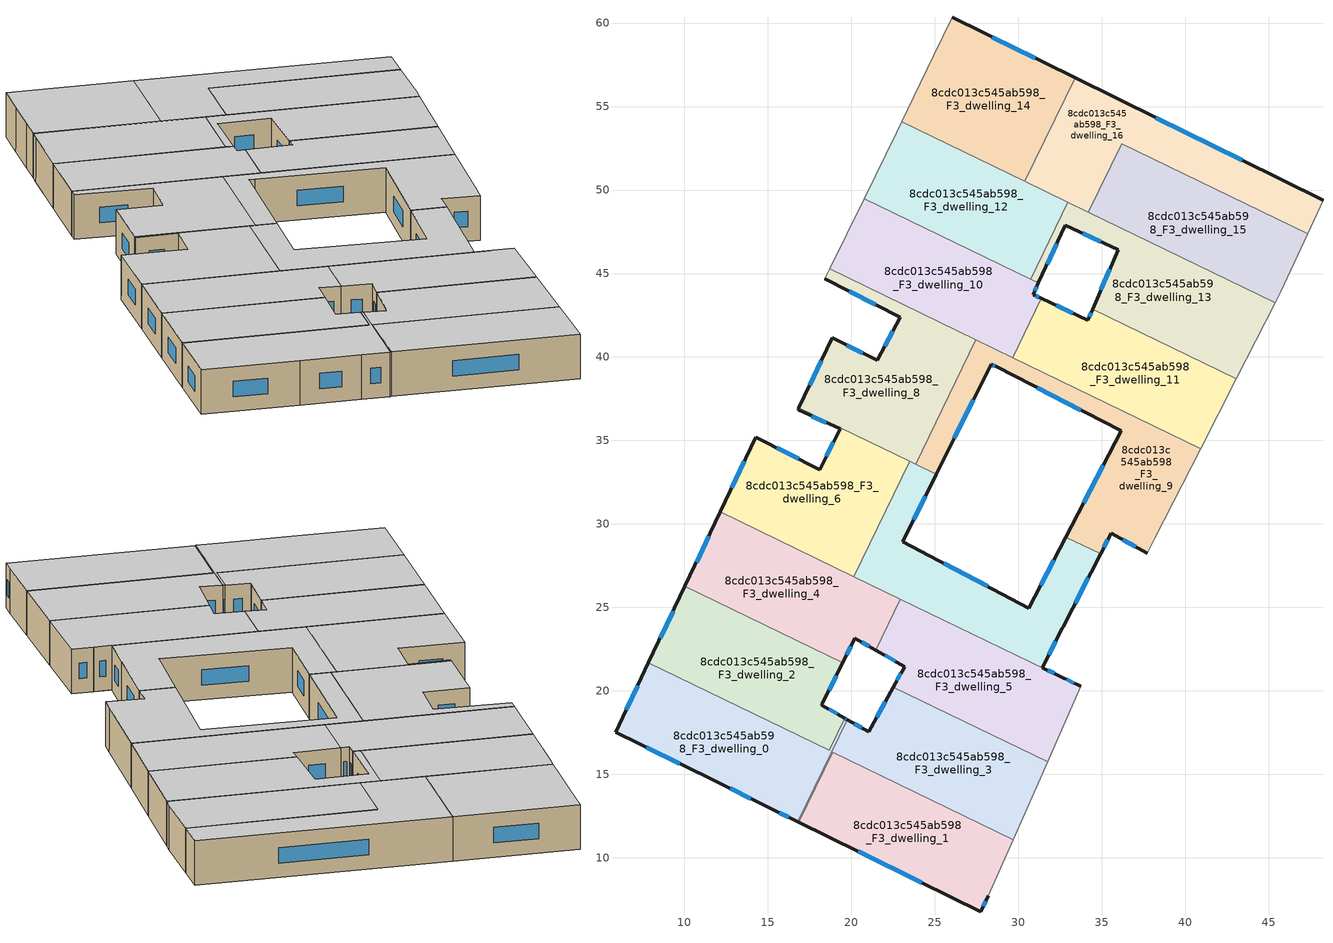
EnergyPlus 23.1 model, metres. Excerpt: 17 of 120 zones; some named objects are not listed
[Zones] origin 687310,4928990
8cdc013c545ab598_F3_dwelling_0
 floor to 8cdc013c545ab598_F2_dwelling_0 (EU_floor_Construction): 19.62,18.37 19.77,18.28 16.81,12.17 15.16,12.97 11.59,14.73 5.89,17.52 7.87,21.68 18.69,16.44 z9
 wall outside (EU_wall_Construction): 7.87,21.68 5.89,17.52 11.59,14.73 15.16,12.97 16.81,12.17 / 19.77,18.28 19.62,18.37 z9:12
 wall to 8cdc013c545ab598_F3_dwelling_2 (EU_wall_Construction): 19.62,18.37 18.69,16.44 7.87,21.68 z9:12
 wall to 8cdc013c545ab598_F3_dwelling_3 (EU_wall_Construction): 16.81,12.17 19.77,18.28 z9:12
 window (EU_Window_Construction): 7.75,16.62 9.74,15.64 / 7.23,20.33 6.54,18.87 / 19.72,18.31 19.67,18.34 / 15.7,12.71 16.27,12.43 / 12.75,14.16 14,13.55 z9.98:11.02
 ceiling to 8cdc013c545ab598_F4_dwelling_0 (EU_floor_Construction): 16.81,12.17 19.77,18.28 19.62,18.37 18.69,16.44 7.87,21.68 5.89,17.52 11.59,14.73 15.16,12.97 z12
8cdc013c545ab598_F3_dwelling_1
 floor to 8cdc013c545ab598_F2_dwelling_1 (EU_floor_Construction): 29.71,11.1 28.22,7.72 27.77,6.79 16.88,12.13 18.91,16.33 z9
 wall outside (EU_wall_Construction): 16.88,12.13 27.77,6.79 28.22,7.72 z9:12
 wall to 8cdc013c545ab598_F3_dwelling_3 (EU_wall_Construction): 29.71,11.1 18.91,16.33 16.88,12.13 z9:12
 wall adiabatic (EU_wall_Construction): 28.22,7.72 29.71,11.1 z9:12
 window (EU_Window_Construction): 27.92,7.1 28.08,7.42 / 20.42,10.4 24.23,8.53 z9.98:11.02
 ceiling to 8cdc013c545ab598_F4_dwelling_1 (EU_floor_Construction): 28.22,7.72 29.71,11.1 18.91,16.33 16.88,12.13 27.77,6.79 z12
8cdc013c545ab598_F3_dwelling_10
 floor to 8cdc013c545ab598_F2_dwelling_10 (EU_floor_Construction): 31.22,44.43 30.9,43.74 31.39,43.51 29.68,39.97 18.72,45.27 20.78,49.49 z9
 wall outside (EU_wall_Construction): 31.39,43.51 30.9,43.74 31.22,44.43 z9:12
 wall to 8cdc013c545ab598_F3_dwelling_11 (EU_wall_Construction): 29.68,39.97 31.39,43.51 z9:12
 wall adiabatic (EU_wall_Construction): 20.78,49.49 18.72,45.27 z9:12
 wall to 8cdc013c545ab598_F3_dwelling_8 (EU_wall_Construction): 18.72,45.27 27.47,41.03 z9:12
 wall to 8cdc013c545ab598_F3_dwelling_12 (EU_wall_Construction): 30.76,44.66 20.78,49.49 z9:12
 wall to 8cdc013c545ab598_F3_dwelling_13 (EU_wall_Construction): 31.22,44.43 30.76,44.66 z9:12
 wall to 8cdc013c545ab598_F3_dwelling_9 (EU_wall_Construction): 27.47,41.03 29.68,39.97 z9:12
 window (EU_Window_Construction): 31.01,43.97 31.12,44.21 / 31.23,43.59 31.06,43.67 z9.98:11.02
 ceiling to 8cdc013c545ab598_F4_dwelling_10 (EU_floor_Construction): 29.68,39.97 31.39,43.51 30.9,43.74 31.22,44.43 20.78,49.49 18.72,45.27 z12
8cdc013c545ab598_F3_dwelling_11
 floor to 8cdc013c545ab598_F2_dwelling_11 (EU_floor_Construction): 43.07,38.7 40.93,34.52 29.68,39.97 31.39,43.51 34.18,42.2 34.47,42.86 z9
 wall outside (EU_wall_Construction): 34.47,42.86 34.18,42.2 31.39,43.51 z9:12
 wall to 8cdc013c545ab598_F3_dwelling_13 (EU_wall_Construction): 43.07,38.7 34.47,42.86 z9:12
 wall adiabatic (EU_wall_Construction): 40.93,34.52 43.07,38.7 z9:12
 wall to 8cdc013c545ab598_F3_dwelling_9 (EU_wall_Construction): 29.68,39.97 40.93,34.52 z9:12
 window (EU_Window_Construction): 33.28,42.63 32.3,43.09 / 34.37,42.65 34.28,42.42 z9.98:11.02
 ceiling to 8cdc013c545ab598_F4_dwelling_11 (EU_floor_Construction): 40.93,34.52 43.07,38.7 34.47,42.86 34.18,42.2 31.39,43.51 29.68,39.97 z12
8cdc013c545ab598_F3_dwelling_12
 floor to 8cdc013c545ab598_F2_dwelling_12 (EU_floor_Construction): 32.99,49.27 30.76,44.66 20.78,49.49 22.72,53.47 23.02,54.09 z9
 wall adiabatic (EU_wall_Construction): 23.02,54.09 22.72,53.47 20.78,49.49 z9:12
 wall to 8cdc013c545ab598_F3_dwelling_13 (EU_wall_Construction): 30.76,44.66 32.99,49.27 z9:12
 wall to 8cdc013c545ab598_F3_dwelling_14 (EU_wall_Construction): 30.41,50.51 23.02,54.09 z9:12
 wall to 8cdc013c545ab598_F3_dwelling_16 (EU_wall_Construction): 32.99,49.27 30.41,50.51 z9:12
 ceiling to 8cdc013c545ab598_F4_dwelling_12 (EU_floor_Construction): 30.76,44.66 32.99,49.27 23.02,54.09 22.72,53.47 20.78,49.49 z12
8cdc013c545ab598_F3_dwelling_13
 floor to 8cdc013c545ab598_F2_dwelling_13 (EU_floor_Construction): 45.4,43.26 43.07,38.7 34.47,42.86 35.99,46.42 32.83,47.89 31.22,44.43 30.76,44.66 32.99,49.27 z9
 wall outside (EU_wall_Construction): 31.22,44.43 32.83,47.89 35.99,46.42 34.47,42.86 z9:12
 wall adiabatic (EU_wall_Construction): 43.07,38.7 45.4,43.26 z9:12
 wall to 8cdc013c545ab598_F3_dwelling_15 (EU_wall_Construction): 45.4,43.26 34.21,48.68 z9:12
 wall to 8cdc013c545ab598_F3_dwelling_16 (EU_wall_Construction): 34.21,48.68 32.99,49.27 z9:12
 window (EU_Window_Construction): 31.75,45.56 32.31,46.77 / 35.5,45.26 34.96,44.02 / 33.86,47.41 34.97,46.9 z9.98:11.02
 ceiling to 8cdc013c545ab598_F4_dwelling_13 (EU_floor_Construction): 43.07,38.7 45.4,43.26 32.99,49.27 30.76,44.66 31.22,44.43 32.83,47.89 35.99,46.42 34.47,42.86 z12
8cdc013c545ab598_F3_dwelling_14
 floor to 8cdc013c545ab598_F2_dwelling_14 (EU_floor_Construction): 33.41,56.71 30.41,50.51 23.02,54.09 23.74,55.58 24.96,58.07 26.06,60.33 z9
 wall outside (EU_wall_Construction): 33.41,56.71 26.06,60.33 z9:12
 wall adiabatic (EU_wall_Construction): 26.06,60.33 24.96,58.07 23.74,55.58 23.02,54.09 z9:12
 wall to 8cdc013c545ab598_F3_dwelling_16 (EU_wall_Construction): 30.41,50.51 33.41,56.71 z9:12
 window (EU_Window_Construction): 31.02,57.89 28.45,59.15 z9.98:11.02
 ceiling to 8cdc013c545ab598_F4_dwelling_14 (EU_floor_Construction): 30.41,50.51 33.41,56.71 26.06,60.33 24.96,58.07 23.74,55.58 23.02,54.09 z12
8cdc013c545ab598_F3_dwelling_15
 floor to 8cdc013c545ab598_F2_dwelling_15 (EU_floor_Construction): 47.34,47.39 45.73,43.9 45.4,43.26 34.21,48.68 36.2,52.79 z9
 wall adiabatic (EU_wall_Construction): 45.4,43.26 45.73,43.9 47.34,47.39 z9:12
 wall to 8cdc013c545ab598_F3_dwelling_16 (EU_wall_Construction): 47.34,47.39 36.2,52.79 34.21,48.68 z9:12
 ceiling to 8cdc013c545ab598_F4_dwelling_15 (EU_floor_Construction): 45.73,43.9 47.34,47.39 36.2,52.79 34.21,48.68 45.4,43.26 z12
8cdc013c545ab598_F3_dwelling_16
 floor to 8cdc013c545ab598_F2_dwelling_16 (EU_floor_Construction): 48.26,49.39 47.34,47.39 36.2,52.79 34.21,48.68 30.41,50.51 33.41,56.71 z9
 wall outside (EU_wall_Construction): 48.26,49.39 33.41,56.71 z9:12
 wall adiabatic (EU_wall_Construction): 47.34,47.39 48.26,49.39 z9:12
 window (EU_Window_Construction): 43.43,51.77 38.24,54.33 z9.98:11.02
 ceiling to 8cdc013c545ab598_F4_dwelling_16 (EU_floor_Construction): 47.34,47.39 48.26,49.39 33.41,56.71 30.41,50.51 34.21,48.68 36.2,52.79 z12
8cdc013c545ab598_F3_dwelling_2
 floor to 8cdc013c545ab598_F2_dwelling_2 (EU_floor_Construction): 19.5,21.7 18.29,19.27 18.23,19.15 19.62,18.37 18.69,16.44 7.87,21.68 10.06,26.27 z9
 wall outside (EU_wall_Construction): 19.62,18.37 18.23,19.15 18.29,19.27 19.5,21.7 / 10.06,26.27 7.87,21.68 z9:12
 wall to 8cdc013c545ab598_F3_dwelling_4 (EU_wall_Construction): 19.5,21.7 10.06,26.27 z9:12
 window (EU_Window_Construction): 18.68,20.06 19.11,20.91 / 19.17,18.62 18.68,18.9 / 9.34,24.78 8.58,23.17 z9.98:11.02
 ceiling to 8cdc013c545ab598_F4_dwelling_2 (EU_floor_Construction): 18.69,16.44 19.62,18.37 18.23,19.15 18.29,19.27 19.5,21.7 10.06,26.27 7.87,21.68 z12
8cdc013c545ab598_F3_dwelling_3
 floor to 8cdc013c545ab598_F2_dwelling_3 (EU_floor_Construction): 31.77,15.76 29.71,11.1 18.91,16.33 16.88,12.13 16.81,12.17 19.77,18.28 21.05,17.55 22.53,20.24 z9
 wall outside (EU_wall_Construction): 16.81,12.17 16.88,12.13 / 22.53,20.24 21.05,17.55 19.77,18.28 z9:12
 wall to 8cdc013c545ab598_F3_dwelling_5 (EU_wall_Construction): 31.77,15.76 22.53,20.24 z9:12
 wall adiabatic (EU_wall_Construction): 29.71,11.1 31.77,15.76 z9:12
 window (EU_Window_Construction): 20.63,17.79 20.19,18.04 / 22.05,19.36 21.53,18.43 z9.98:11.02
 ceiling to 8cdc013c545ab598_F4_dwelling_3 (EU_floor_Construction): 29.71,11.1 31.77,15.76 22.53,20.24 21.05,17.55 19.77,18.28 16.81,12.17 16.88,12.13 18.91,16.33 z12
8cdc013c545ab598_F3_dwelling_4
 floor to 8cdc013c545ab598_F2_dwelling_4 (EU_floor_Construction): 22.96,25.5 21.48,22.45 20.23,23.16 19.5,21.7 10.06,26.27 12.17,30.72 z9
 wall outside (EU_wall_Construction): 12.17,30.72 10.06,26.27 / 19.5,21.7 20.23,23.16 21.48,22.45 z9:12
 wall to 8cdc013c545ab598_F3_dwelling_5 (EU_wall_Construction): 21.48,22.45 22.96,25.5 z9:12
 wall to 8cdc013c545ab598_F3_dwelling_6 (EU_wall_Construction): 20.18,26.85 12.17,30.72 z9:12
 wall to 8cdc013c545ab598_F3_dwelling_7 (EU_wall_Construction): 22.96,25.51 20.18,26.85 z9:12
 window (EU_Window_Construction): 11.48,29.28 10.74,27.72 / 20.64,22.93 21.07,22.68 / 19.74,22.18 20,22.69 z9.98:11.02
 ceiling to 8cdc013c545ab598_F4_dwelling_4 (EU_floor_Construction): 21.48,22.45 22.96,25.5 12.17,30.72 10.06,26.27 19.5,21.7 20.23,23.16 z12
8cdc013c545ab598_F3_dwelling_5
 floor to 8cdc013c545ab598_F2_dwelling_5 (EU_floor_Construction): 32.5,20.89 33.75,20.27 31.77,15.76 22.53,20.24 23.2,21.46 21.48,22.45 22.96,25.5 z9
 wall outside (EU_wall_Construction): 33.75,20.27 32.5,20.89 / 21.48,22.45 23.2,21.46 22.53,20.24 z9:12
 wall adiabatic (EU_wall_Construction): 31.77,15.76 33.75,20.27 z9:12
 wall to 8cdc013c545ab598_F3_dwelling_7 (EU_wall_Construction): 32.5,20.89 22.96,25.5 z9:12
 window (EU_Window_Construction): 33.34,20.47 32.9,20.69 / 22.98,21.06 22.75,20.63 / 22.04,22.13 22.64,21.78 z9.98:11.02
 ceiling to 8cdc013c545ab598_F4_dwelling_5 (EU_floor_Construction): 31.77,15.76 33.75,20.27 32.5,20.89 22.96,25.5 21.48,22.45 23.2,21.46 22.53,20.24 z12
8cdc013c545ab598_F3_dwelling_6
 floor to 8cdc013c545ab598_F2_dwelling_6 (EU_floor_Construction): 23.51,33.74 20.18,26.85 12.17,30.72 14.3,35.2 18.12,33.26 19.34,35.69 16.82,36.83 16.88,36.95 z9
 wall outside (EU_wall_Construction): 16.88,36.95 16.82,36.83 19.34,35.69 18.12,33.26 14.3,35.2 12.17,30.72 z9:12
 wall to 8cdc013c545ab598_F3_dwelling_7 (EU_wall_Construction): 20.18,26.85 23.51,33.74 z9:12
 wall to 8cdc013c545ab598_F3_dwelling_8 (EU_wall_Construction): 23.51,33.74 16.88,36.95 z9:12
 window (EU_Window_Construction): 16.88,33.89 15.55,34.57 / 18.95,34.9 18.52,34.05 / 17.64,36.46 18.52,36.06 / 13.61,33.75 12.87,32.18 z9.98:11.02
 ceiling to 8cdc013c545ab598_F4_dwelling_6 (EU_floor_Construction): 20.18,26.85 23.51,33.74 16.88,36.95 16.82,36.83 19.34,35.69 18.12,33.26 14.3,35.2 12.17,30.72 z12
8cdc013c545ab598_F3_dwelling_7
 floor to 8cdc013c545ab598_F2_dwelling_7 (EU_floor_Construction): 32.87,29.22 34.94,28.21 32.7,23.83 32.66,23.75 31.45,21.4 32.5,20.89 20.18,26.85 23.51,33.74 25.1,32.97 23.1,28.94 30.64,24.96 z9
 wall outside (EU_wall_Construction): 32.87,29.22 30.64,24.96 23.1,28.94 25.1,32.97 / 32.5,20.89 31.45,21.4 32.66,23.75 32.7,23.83 34.94,28.21 z9:12
 wall to 8cdc013c545ab598_F3_dwelling_9 (EU_wall_Construction): 34.94,28.21 32.87,29.22 / 25.1,32.97 23.86,33.57 z9:12
 wall to 8cdc013c545ab598_F3_dwelling_8 (EU_wall_Construction): 23.86,33.57 23.51,33.74 z9:12
 window (EU_Window_Construction): 23.75,30.25 24.45,31.66 / 28.19,26.26 25.56,27.65 / 32.14,27.83 31.37,26.35 / 33.43,25.26 34.21,26.79 / 31.84,22.16 32.27,22.98 / 32.16,21.06 31.79,21.24 z9.98:11.02
 ceiling to 8cdc013c545ab598_F4_dwelling_7 (EU_floor_Construction): 32.5,20.89 31.45,21.4 32.66,23.75 32.7,23.83 34.94,28.21 32.87,29.22 30.64,24.96 23.1,28.94 25.1,32.97 23.51,33.74 20.18,26.85 z12
8cdc013c545ab598_F3_dwelling_8
 floor to 8cdc013c545ab598_F2_dwelling_8 (EU_floor_Construction): 27.47,41.03 23.86,33.57 16.88,36.95 18.87,41.14 21.58,39.79 22.95,42.37 18.43,44.69 18.72,45.27 z9
 wall outside (EU_wall_Construction): 18.43,44.69 22.95,42.37 21.58,39.79 18.87,41.14 16.88,36.95 z9:12
 wall adiabatic (EU_wall_Construction): 18.72,45.27 18.43,44.69 z9:12
 wall to 8cdc013c545ab598_F3_dwelling_9 (EU_wall_Construction): 23.86,33.57 27.47,41.03 z9:12
 window (EU_Window_Construction): 20.7,40.23 19.75,40.7 / 22.51,41.53 22.03,40.63 / 19.9,43.94 21.48,43.13 / 18.23,39.78 17.53,38.32 z9.98:11.02
 ceiling to 8cdc013c545ab598_F4_dwelling_8 (EU_floor_Construction): 23.86,33.57 27.47,41.03 18.72,45.27 18.43,44.69 22.95,42.37 21.58,39.79 18.87,41.14 16.88,36.95 z12
8cdc013c545ab598_F3_dwelling_9
 floor to 8cdc013c545ab598_F2_dwelling_9 (EU_floor_Construction): 40.93,34.52 38.19,29.15 37.74,28.25 35.57,29.45 34.94,28.21 32.87,29.22 36.17,35.57 28.73,39.4 28.38,39.57 25.1,32.97 23.86,33.57 27.47,41.03 z9
 wall outside (EU_wall_Construction): 25.1,32.97 28.38,39.57 28.73,39.4 36.17,35.57 32.87,29.22 / 34.94,28.21 35.57,29.45 37.74,28.25 z9:12
 wall adiabatic (EU_wall_Construction): 37.74,28.25 38.19,29.15 40.93,34.52 z9:12
 window (EU_Window_Construction): 31.15,38.16 33.75,36.82 / 28.5,39.52 28.62,39.46 / 26.17,35.12 27.32,37.43 / 36.28,29.06 37.04,28.64 / 35.14,28.62 35.37,29.05 / 35.1,33.5 33.94,31.28 z9.98:11.02
 ceiling to 8cdc013c545ab598_F4_dwelling_9 (EU_floor_Construction): 38.19,29.15 40.93,34.52 27.47,41.03 23.86,33.57 25.1,32.97 28.38,39.57 28.73,39.4 36.17,35.57 32.87,29.22 34.94,28.21 35.57,29.45 37.74,28.25 z12
[Building]
EU S2 Campaign: North Axis=0; Terrain=City; Solar Distribution=FullExterior
[Site:Location]
Bologna: Latitude=44.5; Longitude=11.25; Time Zone=1; Elevation=37
[SizingPeriod:WeatherFileDays]
AnnualSizingPeriod: Begin Month=1; Begin Day of Month=1; End Month=12; End Day of Month=31; Day of Week for Start Day=Monday; Use Weather File Daylight Saving Period=No; Use Weather File Rain and Snow Indicators=No
[MATERIAL]
EU_InternalMass_Material: Roughness=MediumRough; Thickness=0.1; Conductivity=1; Density=1800; Specific Heat=900; Thermal Absorptance=0.9; Solar Absorptance=0.7; Visible Absorptance=0.7
[MATERIAL:NOMASS] Roughness=MediumRough; Thermal Absorptance=0.9; Solar Absorptance=0.7; Visible Absorptance=0.7
Name | Thermal Resistance
EU_wall_NoMass | 0.905828
EU_floor_NoMass | 0.67114
[WINDOWMATERIAL:SIMPLEGLAZINGSYSTEM]
EU_Window_SimpleGlazing: UFactor=4.52486; Solar Heat Gain Coefficient=0.85; Visible Transmittance=0.85
[CONSTRUCTION]
EU_wall_Construction: EU_wall_NoMass
EU_floor_Construction: EU_floor_NoMass
EU_Window_Construction: EU_Window_SimpleGlazing
EU_InternalMass_Construction: EU_InternalMass_Material
[ZONE] Type=1; Multiplier=1; Ceiling Height=autocalculate; Floor Area=autocalculate; Part of Total Floor Area=Yes
Name | Volume
8cdc013c545ab598_F3_dwelling_0; 8cdc013c545ab598_F3_dwelling_3 | 170.147
8cdc013c545ab598_F3_dwelling_1 | 170.128
8cdc013c545ab598_F3_dwelling_10 | 170.131
8cdc013c545ab598_F3_dwelling_11 | 170.114
8cdc013c545ab598_F3_dwelling_12 | 170.102
8cdc013c545ab598_F3_dwelling_13 | 170.135
8cdc013c545ab598_F3_dwelling_14 | 170.163
8cdc013c545ab598_F3_dwelling_15 | 170.119
8cdc013c545ab598_F3_dwelling_16 | 170.143
8cdc013c545ab598_F3_dwelling_2; 8cdc013c545ab598_F3_dwelling_9 | 170.139
8cdc013c545ab598_F3_dwelling_4 | 170.129
8cdc013c545ab598_F3_dwelling_5 | 170.125
8cdc013c545ab598_F3_dwelling_6 | 170.162
8cdc013c545ab598_F3_dwelling_7 | 170.149
8cdc013c545ab598_F3_dwelling_8 | 170.141
[INTERNALMASS] Construction=EU_InternalMass_Construction
Name | Zone or ZoneList | Surface Area
8cdc013c545ab598_F3_dwelling_0_EU_InternalMass | 8cdc013c545ab598_F3_dwelling_0 | 56.7145
8cdc013c545ab598_F3_dwelling_1_EU_InternalMass | 8cdc013c545ab598_F3_dwelling_1 | 56.7092
8cdc013c545ab598_F3_dwelling_2_EU_InternalMass | 8cdc013c545ab598_F3_dwelling_2 | 56.7119
8cdc013c545ab598_F3_dwelling_3_EU_InternalMass | 8cdc013c545ab598_F3_dwelling_3 | 56.7133
8cdc013c545ab598_F3_dwelling_4_EU_InternalMass | 8cdc013c545ab598_F3_dwelling_4 | 56.7079
8cdc013c545ab598_F3_dwelling_5_EU_InternalMass | 8cdc013c545ab598_F3_dwelling_5 | 56.7076
8cdc013c545ab598_F3_dwelling_6_EU_InternalMass | 8cdc013c545ab598_F3_dwelling_6 | 56.72
8cdc013c545ab598_F3_dwelling_7_EU_InternalMass | 8cdc013c545ab598_F3_dwelling_7 | 56.7161
8cdc013c545ab598_F3_dwelling_8_EU_InternalMass | 8cdc013c545ab598_F3_dwelling_8 | 56.7134
8cdc013c545ab598_F3_dwelling_9_EU_InternalMass | 8cdc013c545ab598_F3_dwelling_9 | 56.7111
8cdc013c545ab598_F3_dwelling_10_EU_InternalMass | 8cdc013c545ab598_F3_dwelling_10 | 56.7123
8cdc013c545ab598_F3_dwelling_11_EU_InternalMass | 8cdc013c545ab598_F3_dwelling_11 | 56.7062
8cdc013c545ab598_F3_dwelling_12_EU_InternalMass | 8cdc013c545ab598_F3_dwelling_12 | 56.702
8cdc013c545ab598_F3_dwelling_13_EU_InternalMass | 8cdc013c545ab598_F3_dwelling_13 | 56.7105
8cdc013c545ab598_F3_dwelling_14_EU_InternalMass | 8cdc013c545ab598_F3_dwelling_14 | 56.7206
8cdc013c545ab598_F3_dwelling_15_EU_InternalMass | 8cdc013c545ab598_F3_dwelling_15 | 56.7065
8cdc013c545ab598_F3_dwelling_16_EU_InternalMass | 8cdc013c545ab598_F3_dwelling_16 | 56.7146
[OTHEREQUIPMENT] Fuel Type=Electricity; Design Level Calculation Method=Watts/Area; Power per Zone Floor Area=1; Fraction Latent=0; Fraction Radiant=0; Fraction Lost=0; Carbon Dioxide Generation Rate=0; EndUse Subcategory=EU_Step8_InternalGains
Name | Zone or ZoneList or Space or SpaceList | Schedule
EU_Step8_InternalGain_8cdc013c545ab598_F3_dwelling_0_f000 | 8cdc013c545ab598_F3_dwelling_0 | EU_Step8_GainSchedule_8cdc013c545ab598_F3_dwelling_0_f000
EU_Step8_InternalGain_8cdc013c545ab598_F3_dwelling_1_f000 | 8cdc013c545ab598_F3_dwelling_1 | EU_Step8_GainSchedule_8cdc013c545ab598_F3_dwelling_1_f000
EU_Step8_InternalGain_8cdc013c545ab598_F3_dwelling_2_f000 | 8cdc013c545ab598_F3_dwelling_2 | EU_Step8_GainSchedule_8cdc013c545ab598_F3_dwelling_2_f000
EU_Step8_InternalGain_8cdc013c545ab598_F3_dwelling_3_f000 | 8cdc013c545ab598_F3_dwelling_3 | EU_Step8_GainSchedule_8cdc013c545ab598_F3_dwelling_3_f000
EU_Step8_InternalGain_8cdc013c545ab598_F3_dwelling_4_f000 | 8cdc013c545ab598_F3_dwelling_4 | EU_Step8_GainSchedule_8cdc013c545ab598_F3_dwelling_4_f000
EU_Step8_InternalGain_8cdc013c545ab598_F3_dwelling_5_f000 | 8cdc013c545ab598_F3_dwelling_5 | EU_Step8_GainSchedule_8cdc013c545ab598_F3_dwelling_5_f000
EU_Step8_InternalGain_8cdc013c545ab598_F3_dwelling_6_f000 | 8cdc013c545ab598_F3_dwelling_6 | EU_Step8_GainSchedule_8cdc013c545ab598_F3_dwelling_6_f000
EU_Step8_InternalGain_8cdc013c545ab598_F3_dwelling_7_f000 | 8cdc013c545ab598_F3_dwelling_7 | EU_Step8_GainSchedule_8cdc013c545ab598_F3_dwelling_7_f000
EU_Step8_InternalGain_8cdc013c545ab598_F3_dwelling_8_f000 | 8cdc013c545ab598_F3_dwelling_8 | EU_Step8_GainSchedule_8cdc013c545ab598_F3_dwelling_8_f000
EU_Step8_InternalGain_8cdc013c545ab598_F3_dwelling_9_f000 | 8cdc013c545ab598_F3_dwelling_9 | EU_Step8_GainSchedule_8cdc013c545ab598_F3_dwelling_9_f000
EU_Step8_InternalGain_8cdc013c545ab598_F3_dwelling_10_f000 | 8cdc013c545ab598_F3_dwelling_10 | EU_Step8_GainSchedule_8cdc013c545ab598_F3_dwelling_10_f000
EU_Step8_InternalGain_8cdc013c545ab598_F3_dwelling_11_f000 | 8cdc013c545ab598_F3_dwelling_11 | EU_Step8_GainSchedule_8cdc013c545ab598_F3_dwelling_11_f000
EU_Step8_InternalGain_8cdc013c545ab598_F3_dwelling_12_f000 | 8cdc013c545ab598_F3_dwelling_12 | EU_Step8_GainSchedule_8cdc013c545ab598_F3_dwelling_12_f000
EU_Step8_InternalGain_8cdc013c545ab598_F3_dwelling_13_f000 | 8cdc013c545ab598_F3_dwelling_13 | EU_Step8_GainSchedule_8cdc013c545ab598_F3_dwelling_13_f000
EU_Step8_InternalGain_8cdc013c545ab598_F3_dwelling_14_f000 | 8cdc013c545ab598_F3_dwelling_14 | EU_Step8_GainSchedule_8cdc013c545ab598_F3_dwelling_14_f000
EU_Step8_InternalGain_8cdc013c545ab598_F3_dwelling_15_f000 | 8cdc013c545ab598_F3_dwelling_15 | EU_Step8_GainSchedule_8cdc013c545ab598_F3_dwelling_15_f000
EU_Step8_InternalGain_8cdc013c545ab598_F3_dwelling_16_f000 | 8cdc013c545ab598_F3_dwelling_16 | EU_Step8_GainSchedule_8cdc013c545ab598_F3_dwelling_16_f000
[ZONEVENTILATION:DESIGNFLOWRATE] Schedule=EU_AlwaysOn; Design Flow Rate Calculation Method=AirChanges/Hour; Air Changes per Hour=0.73129; Ventilation Type=Natural; Fan Pressure Rise=0; Fan Total Efficiency=1; Constant Term Coefficient=1; Temperature Term Coefficient=0; Velocity Term Coefficient=0; Velocity Squared Term Coefficient=0; Minimum Indoor Temperature=-100; Maximum Indoor Temperature=100; Delta Temperature=-100; Minimum Outdoor Temperature=-100; Maximum Outdoor Temperature=100; Maximum Wind Speed=40
Name | Zone or ZoneList or Space or SpaceList
EU_ConstantAir_8cdc013c545ab598_F3_dwelling_0 | 8cdc013c545ab598_F3_dwelling_0
EU_ConstantAir_8cdc013c545ab598_F3_dwelling_1 | 8cdc013c545ab598_F3_dwelling_1
EU_ConstantAir_8cdc013c545ab598_F3_dwelling_2 | 8cdc013c545ab598_F3_dwelling_2
EU_ConstantAir_8cdc013c545ab598_F3_dwelling_3 | 8cdc013c545ab598_F3_dwelling_3
EU_ConstantAir_8cdc013c545ab598_F3_dwelling_4 | 8cdc013c545ab598_F3_dwelling_4
EU_ConstantAir_8cdc013c545ab598_F3_dwelling_5 | 8cdc013c545ab598_F3_dwelling_5
EU_ConstantAir_8cdc013c545ab598_F3_dwelling_6 | 8cdc013c545ab598_F3_dwelling_6
EU_ConstantAir_8cdc013c545ab598_F3_dwelling_7 | 8cdc013c545ab598_F3_dwelling_7
EU_ConstantAir_8cdc013c545ab598_F3_dwelling_8 | 8cdc013c545ab598_F3_dwelling_8
EU_ConstantAir_8cdc013c545ab598_F3_dwelling_9 | 8cdc013c545ab598_F3_dwelling_9
EU_ConstantAir_8cdc013c545ab598_F3_dwelling_10 | 8cdc013c545ab598_F3_dwelling_10
EU_ConstantAir_8cdc013c545ab598_F3_dwelling_11 | 8cdc013c545ab598_F3_dwelling_11
EU_ConstantAir_8cdc013c545ab598_F3_dwelling_12 | 8cdc013c545ab598_F3_dwelling_12
EU_ConstantAir_8cdc013c545ab598_F3_dwelling_13 | 8cdc013c545ab598_F3_dwelling_13
EU_ConstantAir_8cdc013c545ab598_F3_dwelling_14 | 8cdc013c545ab598_F3_dwelling_14
EU_ConstantAir_8cdc013c545ab598_F3_dwelling_15 | 8cdc013c545ab598_F3_dwelling_15
EU_ConstantAir_8cdc013c545ab598_F3_dwelling_16 | 8cdc013c545ab598_F3_dwelling_16
[HVACTEMPLATE:ZONE:IDEALLOADSAIRSYSTEM] System Availability Schedule=EU_AlwaysOn; Maximum Heating Supply Air Temperature=50; Minimum Cooling Supply Air Temperature=13; Maximum Heating Supply Air Humidity Ratio=0.0156; Minimum Cooling Supply Air Humidity Ratio=0.0077; Heating Limit=NoLimit; Cooling Limit=NoLimit; Heating Availability Schedule=EU_AlwaysOn; Cooling Availability Schedule=EU_CoolingOff; Dehumidification Control Type=ConstantSensibleHeatRatio; Cooling Sensible Heat Ratio=0.7; Dehumidification Setpoint=60; Humidification Control Type=None; Humidification Setpoint=30; Outdoor Air Method=None; Outdoor Air Flow Rate per Person=0.00944; Outdoor Air Flow Rate per Zone Floor Area=0; Outdoor Air Flow Rate per Zone=0; Demand Controlled Ventilation Type=None; Outdoor Air Economizer Type=NoEconomizer; Heat Recovery Type=None; Sensible Heat Recovery Effectiveness=0.7; Latent Heat Recovery Effectiveness=0.65
Name | Template Thermostat
8cdc013c545ab598_F3_dwelling_0 | EU_HeatOnly_8cdc013c545ab598_F3_dwelling_0
8cdc013c545ab598_F3_dwelling_1 | EU_HeatOnly_8cdc013c545ab598_F3_dwelling_1
8cdc013c545ab598_F3_dwelling_2 | EU_HeatOnly_8cdc013c545ab598_F3_dwelling_2
8cdc013c545ab598_F3_dwelling_3 | EU_HeatOnly_8cdc013c545ab598_F3_dwelling_3
8cdc013c545ab598_F3_dwelling_4 | EU_HeatOnly_8cdc013c545ab598_F3_dwelling_4
8cdc013c545ab598_F3_dwelling_5 | EU_HeatOnly_8cdc013c545ab598_F3_dwelling_5
8cdc013c545ab598_F3_dwelling_6 | EU_HeatOnly_8cdc013c545ab598_F3_dwelling_6
8cdc013c545ab598_F3_dwelling_7 | EU_HeatOnly_8cdc013c545ab598_F3_dwelling_7
8cdc013c545ab598_F3_dwelling_8 | EU_HeatOnly_8cdc013c545ab598_F3_dwelling_8
8cdc013c545ab598_F3_dwelling_9 | EU_HeatOnly_8cdc013c545ab598_F3_dwelling_9
8cdc013c545ab598_F3_dwelling_10 | EU_HeatOnly_8cdc013c545ab598_F3_dwelling_10
8cdc013c545ab598_F3_dwelling_11 | EU_HeatOnly_8cdc013c545ab598_F3_dwelling_11
8cdc013c545ab598_F3_dwelling_12 | EU_HeatOnly_8cdc013c545ab598_F3_dwelling_12
8cdc013c545ab598_F3_dwelling_13 | EU_HeatOnly_8cdc013c545ab598_F3_dwelling_13
8cdc013c545ab598_F3_dwelling_14 | EU_HeatOnly_8cdc013c545ab598_F3_dwelling_14
8cdc013c545ab598_F3_dwelling_15 | EU_HeatOnly_8cdc013c545ab598_F3_dwelling_15
8cdc013c545ab598_F3_dwelling_16 | EU_HeatOnly_8cdc013c545ab598_F3_dwelling_16
[SIZING:ZONE] Zone Cooling Design Supply Air Temperature Input Method=SupplyAirTemperature; Zone Cooling Design Supply Air Temperature=13; Zone Heating Design Supply Air Temperature Input Method=SupplyAirTemperature; Zone Heating Design Supply Air Temperature=50; Zone Cooling Design Supply Air Humidity Ratio=0.008; Zone Heating Design Supply Air Humidity Ratio=0.008; Cooling Design Air Flow Method=DesignDay; Cooling Design Air Flow Rate=0; Cooling Minimum Air Flow per Zone Floor Area=0.000762; Cooling Minimum Air Flow=0; Cooling Minimum Air Flow Fraction=0.2; Heating Design Air Flow Method=DesignDay; Heating Design Air Flow Rate=0; Heating Maximum Air Flow per Zone Floor Area=0.002032; Heating Maximum Air Flow=0.141576; Heating Maximum Air Flow Fraction=0.3; Account for Dedicated Outdoor Air System=No; Dedicated Outdoor Air System Control Strategy=NeutralSupplyAir; Dedicated Outdoor Air Low Setpoint Temperature for Design=autosize; Dedicated Outdoor Air High Setpoint Temperature for Design=autosize; Zone Load Sizing Method=Sensible Load Only No Latent Load; Zone Latent Cooling Design Supply Air Humidity Ratio Input Method=HumidityRatioDifference; Zone Cooling Design Supply Air Humidity Ratio Difference=0.005; Zone Latent Heating Design Supply Air Humidity Ratio Input Method=HumidityRatioDifference; Zone Humidification Design Supply Air Humidity Ratio Difference=0.005
8cdc013c545ab598_F3_dwelling_0; 8cdc013c545ab598_F3_dwelling_1; 8cdc013c545ab598_F3_dwelling_2; 8cdc013c545ab598_F3_dwelling_3; 8cdc013c545ab598_F3_dwelling_4; 8cdc013c545ab598_F3_dwelling_5; 8cdc013c545ab598_F3_dwelling_6; 8cdc013c545ab598_F3_dwelling_7; 8cdc013c545ab598_F3_dwelling_8; 8cdc013c545ab598_F3_dwelling_9; 8cdc013c545ab598_F3_dwelling_10; 8cdc013c545ab598_F3_dwelling_11; 8cdc013c545ab598_F3_dwelling_12; 8cdc013c545ab598_F3_dwelling_13; 8cdc013c545ab598_F3_dwelling_14; 8cdc013c545ab598_F3_dwelling_15; 8cdc013c545ab598_F3_dwelling_16
[SCHEDULE:CONSTANT]
Name | Hourly Value
EU_AlwaysOn | 1
EU_CoolingOff | 0
[SCHEDULE:FILE] Column Number=1; Rows to Skip at Top=0; Number of Hours of Data=8760; Column Separator=Comma; Interpolate to Timestep=No; Minutes per Item=60; Adjust Schedule for Daylight Savings=Yes
Name | File
EU_Step8_GainSchedule_8cdc013c545ab598_F3_dwelling_0_f000 | ../../schedules/8cdc013c545ab598/8cdc013c545ab598_F3_dwelling_0_f000_gain.csv
EU_Step8_GainSchedule_8cdc013c545ab598_F3_dwelling_1_f000 | ../../schedules/8cdc013c545ab598/8cdc013c545ab598_F3_dwelling_1_f000_gain.csv
EU_Step8_GainSchedule_8cdc013c545ab598_F3_dwelling_2_f000 | ../../schedules/8cdc013c545ab598/8cdc013c545ab598_F3_dwelling_2_f000_gain.csv
EU_Step8_GainSchedule_8cdc013c545ab598_F3_dwelling_3_f000 | ../../schedules/8cdc013c545ab598/8cdc013c545ab598_F3_dwelling_3_f000_gain.csv
EU_Step8_GainSchedule_8cdc013c545ab598_F3_dwelling_4_f000 | ../../schedules/8cdc013c545ab598/8cdc013c545ab598_F3_dwelling_4_f000_gain.csv
EU_Step8_GainSchedule_8cdc013c545ab598_F3_dwelling_5_f000 | ../../schedules/8cdc013c545ab598/8cdc013c545ab598_F3_dwelling_5_f000_gain.csv
EU_Step8_GainSchedule_8cdc013c545ab598_F3_dwelling_6_f000 | ../../schedules/8cdc013c545ab598/8cdc013c545ab598_F3_dwelling_6_f000_gain.csv
EU_Step8_GainSchedule_8cdc013c545ab598_F3_dwelling_7_f000 | ../../schedules/8cdc013c545ab598/8cdc013c545ab598_F3_dwelling_7_f000_gain.csv
EU_Step8_GainSchedule_8cdc013c545ab598_F3_dwelling_8_f000 | ../../schedules/8cdc013c545ab598/8cdc013c545ab598_F3_dwelling_8_f000_gain.csv
EU_Step8_GainSchedule_8cdc013c545ab598_F3_dwelling_9_f000 | ../../schedules/8cdc013c545ab598/8cdc013c545ab598_F3_dwelling_9_f000_gain.csv
EU_Step8_GainSchedule_8cdc013c545ab598_F3_dwelling_10_f000 | ../../schedules/8cdc013c545ab598/8cdc013c545ab598_F3_dwelling_10_f000_gain.csv
EU_Step8_GainSchedule_8cdc013c545ab598_F3_dwelling_11_f000 | ../../schedules/8cdc013c545ab598/8cdc013c545ab598_F3_dwelling_11_f000_gain.csv
EU_Step8_GainSchedule_8cdc013c545ab598_F3_dwelling_12_f000 | ../../schedules/8cdc013c545ab598/8cdc013c545ab598_F3_dwelling_12_f000_gain.csv
EU_Step8_GainSchedule_8cdc013c545ab598_F3_dwelling_13_f000 | ../../schedules/8cdc013c545ab598/8cdc013c545ab598_F3_dwelling_13_f000_gain.csv
EU_Step8_GainSchedule_8cdc013c545ab598_F3_dwelling_14_f000 | ../../schedules/8cdc013c545ab598/8cdc013c545ab598_F3_dwelling_14_f000_gain.csv
EU_Step8_GainSchedule_8cdc013c545ab598_F3_dwelling_15_f000 | ../../schedules/8cdc013c545ab598/8cdc013c545ab598_F3_dwelling_15_f000_gain.csv
EU_Step8_GainSchedule_8cdc013c545ab598_F3_dwelling_16_f000 | ../../schedules/8cdc013c545ab598/8cdc013c545ab598_F3_dwelling_16_f000_gain.csv
